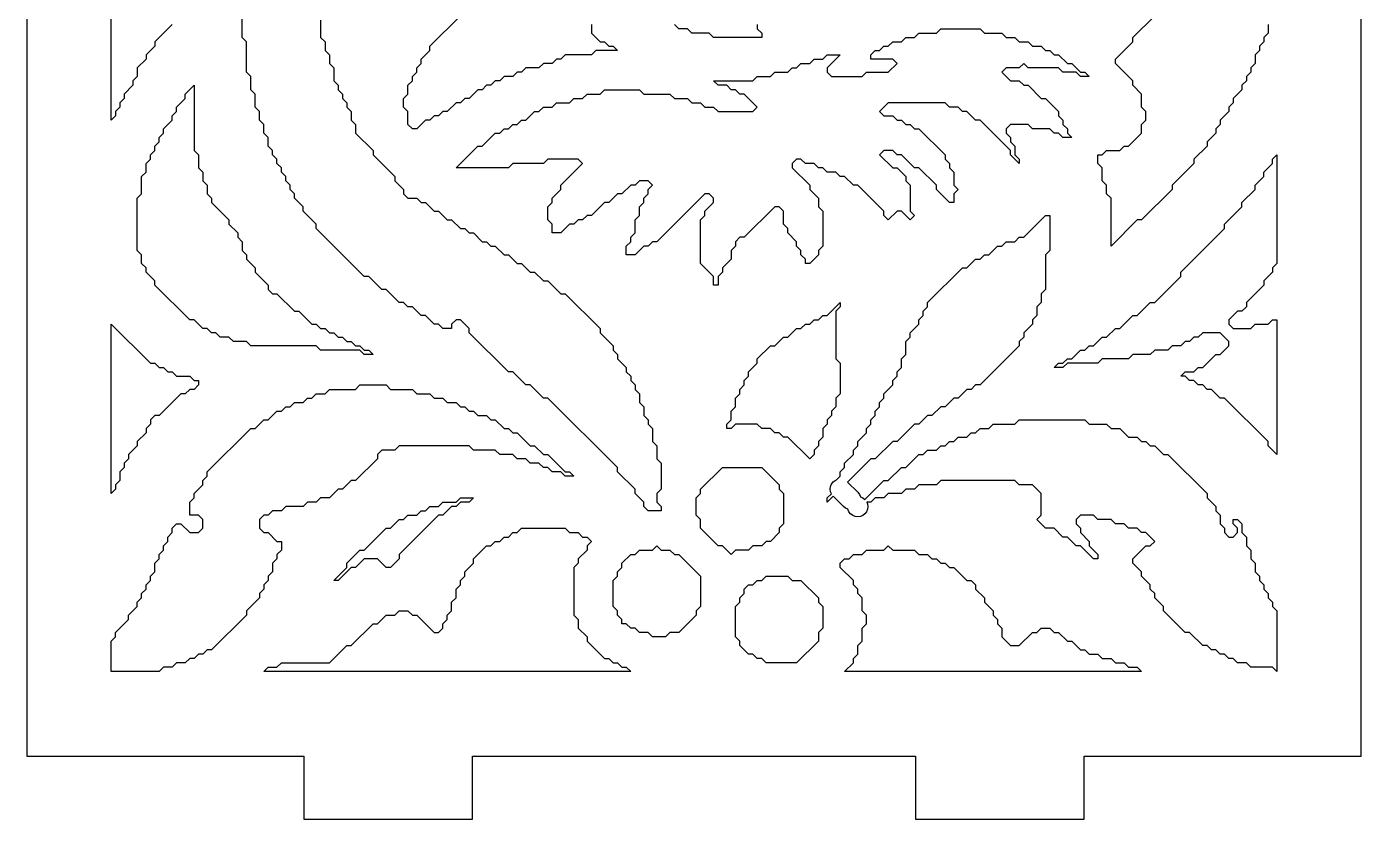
# Model space of a CAD drawing. Header units: millimetres. Extents: x 10 to 410, y 18 to 283.
# Drawn here: x 79 to 142.3, y 157 to 194.6 of the extents above; entities that cross this region are included whole.
import ezdxf

# ---------------------------------------------------------------- set-up
doc = ezdxf.new("R2010")
doc.units = ezdxf.units.MM
doc.layers.add('CUT', color=1, linetype='Continuous')

msp = doc.modelspace()

# ---------------------------------------------------------------- linework, layer by layer
at = {"layer": 'CUT'}
for points in [[(92.134, 283), (92.134, 280), (79, 280), (79, 160), (92.134, 160), (92.134, 157), (100.134, 157), (100.134, 160), (121.134, 160), (121.134, 157), (129.134, 157), (129.134, 160), (142.2679, 160), (142.2679, 280), (129.134, 280), (129.134, 283), (121.134, 283), (121.134, 280), (100.134, 280), (100.134, 283)], [(125.848185, 194.058824), (126.055181, 193.852941), (126.469174, 193.852941), (126.67617, 193.647059), (127.090162, 193.647059), (127.297158, 193.441176), (127.504154, 193.441176), (127.71115, 193.235294), (127.918146, 193.235294), (128.332138, 192.823529), (128.539134, 192.823529), (128.953126, 192.411765), (129.160122, 192.411765), (129.367118, 192.205882), (128.953126, 192.205882), (128.74613, 192.411765), (128.125142, 192.411765), (127.918146, 192.617647), (126.469174, 192.617647), (126.262177, 192.823529), (126.055181, 192.617647), (125.434193, 192.617647), (125.227197, 192.411765), (125.641189, 192), (126.055181, 192), (126.262177, 191.794118), (126.469174, 191.794118), (127.090162, 191.176471), (127.297158, 191.176471), (127.918146, 190.558824), (127.918146, 190.352941), (128.125142, 190.147059), (128.125142, 189.941176), (128.332138, 189.735294), (128.332138, 189.529412), (128.539134, 189.323529), (128.125142, 189.323529), (127.918146, 189.529412), (127.71115, 189.529412), (127.504154, 189.735294), (126.67617, 189.735294), (126.469174, 189.941176), (125.641189, 189.941176), (125.434193, 189.735294), (125.434193, 189.529412), (125.641189, 189.323529), (125.641189, 189.117647), (125.848185, 188.911765), (125.848185, 188.5), (126.055181, 188.294118), (126.055181, 188.088235), (125.641189, 188.5), (125.641189, 188.705882), (124.192217, 190.147059), (123.985221, 190.147059), (123.571229, 190.558824), (123.364233, 190.558824), (123.157236, 190.764706), (122.743244, 190.764706), (122.536248, 190.970588), (119.845299, 190.970588), (119.431307, 190.558824), (119.638303, 190.352941), (120.052296, 190.352941), (120.259292, 190.147059), (120.466288, 190.147059), (120.673284, 189.941176), (120.88028, 189.941176), (121.087276, 189.735294), (121.294272, 189.735294), (122.536248, 188.5), (122.536248, 188.294118), (122.743244, 188.088235), (122.743244, 187.882353), (122.95024, 187.676471), (122.95024, 187.058824), (123.157236, 186.852941), (122.95024, 186.647059), (122.95024, 186.235294), (122.743244, 186.235294), (122.122256, 186.852941), (122.122256, 187.058824), (121.294272, 187.882353), (121.087276, 187.882353), (120.466288, 188.5), (120.259292, 188.5), (120.052296, 188.705882), (119.638303, 188.705882), (119.431307, 188.5), (120.052296, 187.882353), (120.259292, 187.882353), (120.673284, 187.470588), (120.673284, 187.264706), (120.88028, 187.058824), (120.88028, 185.823529), (121.087276, 185.617647), (120.88028, 185.411765), (120.466288, 185.823529), (120.259292, 185.823529), (119.845299, 185.411765), (119.638303, 185.617647), (119.638303, 185.823529), (118.396327, 187.058824), (118.189331, 187.058824), (117.775339, 187.470588), (117.568343, 187.470588), (117.361347, 187.676471), (116.947355, 187.676471), (116.740358, 187.882353), (116.533362, 187.882353), (116.326366, 188.088235), (115.912374, 188.088235), (115.705378, 188.294118), (115.498382, 188.294118), (115.291386, 188.088235), (115.291386, 187.882353), (116.11937, 187.058824), (116.11937, 186.852941), (116.533362, 186.441176), (116.533362, 186.029412), (116.740358, 185.823529), (116.740358, 184.176471), (116.533362, 183.970588), (116.533362, 183.764706), (116.11937, 183.352941), (115.912374, 183.352941), (115.912374, 183.558824), (115.705378, 183.764706), (115.705378, 183.970588), (115.498382, 184.176471), (115.498382, 184.382353), (115.08439, 184.794118), (115.08439, 185), (114.877394, 185.205882), (114.877394, 185.823529), (114.670398, 186.029412), (114.463402, 186.029412), (113.014429, 184.588235), (112.807433, 184.588235), (112.600437, 184.382353), (112.600437, 184.176471), (112.393441, 183.970588), (112.393441, 183.558824), (111.979449, 183.147059), (111.979449, 182.941176), (111.772453, 182.735294), (111.772453, 182.323529), (111.565457, 182.323529), (111.565457, 182.735294), (110.944469, 183.352941), (110.944469, 185.411765), (111.151465, 185.617647), (111.151465, 185.823529), (111.565457, 186.235294), (111.565457, 186.441176), (111.358461, 186.647059), (111.151465, 186.647059), (108.874508, 184.382353), (108.667512, 184.382353), (108.460516, 184.176471), (108.25352, 184.176471), (107.839528, 183.764706), (107.425536, 183.764706), (107.425536, 184.176471), (107.632532, 184.382353), (107.632532, 184.588235), (107.839528, 184.794118), (107.839528, 185.411765), (108.046524, 185.617647), (108.046524, 186.029412), (108.25352, 186.235294), (108.25352, 186.441176), (108.460516, 186.647059), (108.460516, 186.852941), (108.667512, 187.058824), (108.460516, 187.264706), (108.046524, 187.264706), (107.839528, 187.058824), (107.632532, 187.058824), (107.21854, 186.647059), (107.011543, 186.647059), (106.597551, 186.235294), (106.390555, 186.235294), (105.769567, 185.617647), (105.562571, 185.617647), (105.355575, 185.411765), (105.148579, 185.411765), (104.941583, 185.205882), (104.734587, 185.205882), (104.320595, 184.794118), (103.906603, 184.794118), (103.906603, 185.205882), (103.699606, 185.411765), (103.699606, 186.029412), (103.906603, 186.235294), (103.906603, 186.441176), (104.320595, 186.852941), (104.320595, 187.058824), (105.355575, 188.088235), (105.148579, 188.294118), (103.699606, 188.294118), (103.49261, 188.088235), (102.043638, 188.088235), (101.836642, 187.882353), (99.352689, 187.882353), (100.387669, 188.911765), (100.594665, 188.911765), (101.215654, 189.529412), (101.42265, 189.529412), (101.629646, 189.735294), (101.836642, 189.735294), (102.043638, 189.941176), (102.250634, 189.941176), (102.45763, 190.147059), (102.664626, 190.147059), (103.078618, 190.558824), (103.285614, 190.558824), (103.49261, 190.764706), (103.906603, 190.764706), (104.113599, 190.970588), (104.734587, 190.970588), (104.941583, 191.176471), (105.355575, 191.176471), (105.562571, 191.382353), (106.183559, 191.382353), (106.390555, 191.588235), (108.046524, 191.588235), (108.25352, 191.382353), (109.495496, 191.382353), (109.702492, 191.176471), (110.32348, 191.176471), (110.530477, 190.970588), (110.944469, 190.970588), (111.151465, 190.764706), (111.565457, 190.764706), (111.772453, 190.558824), (113.428421, 190.558824), (113.635418, 190.764706), (113.014429, 191.382353), (112.807433, 191.382353), (112.600437, 191.588235), (112.393441, 191.588235), (112.186445, 191.794118), (111.772453, 191.794118), (111.565457, 192), (113.428421, 192), (113.635418, 192.205882), (114.256406, 192.205882), (114.463402, 192.411765), (115.08439, 192.411765), (115.291386, 192.617647), (115.498382, 192.617647), (115.705378, 192.823529), (116.11937, 192.823529), (116.326366, 193.029412), (116.740358, 193.029412), (116.947355, 193.235294), (117.568343, 193.235294), (116.947355, 192.617647), (116.947355, 192.411765), (117.154351, 192.205882), (118.603323, 192.205882), (118.810319, 192.411765), (119.845299, 192.411765), (120.259292, 192.823529), (120.052296, 193.029412), (119.017315, 193.029412), (119.017315, 193.235294), (119.224311, 193.441176), (119.431307, 193.441176), (119.638303, 193.647059), (119.845299, 193.647059), (120.052296, 193.852941), (120.466288, 193.852941), (120.673284, 194.058824), (121.087276, 194.058824), (121.294272, 194.264706), (122.122256, 194.264706), (122.329252, 194.470588), (124.192217, 194.470588), (124.399213, 194.264706), (125.227197, 194.264706), (125.434193, 194.058824)], [(87.346917, 187.264706), (87.553913, 187.058824), (87.553913, 186.647059), (87.760909, 186.441176), (87.760909, 186.235294), (88.588894, 185.411765), (88.588894, 185.205882), (89.002886, 184.794118), (89.002886, 184.588235), (89.209882, 184.382353), (89.209882, 183.970588), (89.416878, 183.764706), (89.416878, 183.558824), (89.83087, 183.147059), (89.83087, 182.941176), (90.451858, 182.323529), (90.451858, 182.117647), (90.658854, 181.911765), (90.86585, 181.911765), (91.693835, 181.088235), (91.900831, 181.088235), (92.521819, 180.470588), (92.728815, 180.470588), (92.935811, 180.264706), (93.142807, 180.264706), (93.349803, 180.058824), (93.556799, 180.058824), (93.763795, 179.852941), (93.970791, 179.852941), (94.177787, 179.647059), (94.384784, 179.647059), (94.59178, 179.441176), (94.798776, 179.441176), (95.005772, 179.235294), (95.212768, 179.235294), (95.419764, 179.029412), (95.005772, 179.029412), (94.798776, 179.235294), (92.935811, 179.235294), (92.728815, 179.441176), (89.623874, 179.441176), (89.416878, 179.647059), (88.79589, 179.647059), (88.588894, 179.852941), (88.174902, 179.852941), (87.967906, 180.058824), (87.760909, 180.058824), (87.553913, 180.264706), (87.346917, 180.264706), (86.932925, 180.676471), (86.725929, 180.676471), (85.069961, 182.323529), (85.069961, 182.529412), (84.655969, 182.941176), (84.655969, 183.147059), (84.448972, 183.352941), (84.448972, 183.764706), (84.241976, 183.970588), (84.241976, 186.441176), (84.448972, 186.647059), (84.448972, 187.470588), (84.655969, 187.676471), (84.655969, 188.088235), (84.862965, 188.294118), (84.862965, 188.5), (85.069961, 188.705882), (85.069961, 188.911765), (85.276957, 189.117647), (85.276957, 189.323529), (85.483953, 189.529412), (85.483953, 189.735294), (85.897945, 190.147059), (85.897945, 190.352941), (86.104941, 190.558824), (86.104941, 190.764706), (86.518933, 191.176471), (86.518933, 191.382353), (86.932925, 191.794118), (86.932925, 188.705882), (87.139921, 188.5), (87.139921, 187.882353), (87.346917, 187.676471)], [(137.646961, 182.529412), (137.646961, 182.323529), (136.818977, 181.5), (136.818977, 181.294118), (136.611981, 181.088235), (136.404985, 181.088235), (135.990992, 180.676471), (135.990992, 180.470588), (136.197989, 180.264706), (137.025973, 180.264706), (137.232969, 180.470588), (137.853957, 180.470588), (138.060953, 180.676471), (138.267949, 180.676471), (138.267949, 174.294118), (137.853957, 174.705882), (137.853957, 174.911765), (135.783996, 176.970588), (135.577, 176.970588), (135.163008, 177.382353), (134.956012, 177.382353), (134.749016, 177.588235), (134.54202, 177.588235), (134.335024, 177.794118), (134.128028, 177.794118), (133.921032, 178), (133.714036, 178), (133.921032, 178.205882), (134.335024, 178.205882), (134.54202, 178.411765), (134.749016, 178.411765), (135.370004, 179.029412), (135.577, 179.029412), (135.990992, 179.441176), (135.990992, 179.647059), (135.577, 180.058824), (134.749016, 180.058824), (134.54202, 179.852941), (134.335024, 179.852941), (134.128028, 179.647059), (133.921032, 179.647059), (133.714036, 179.441176), (133.300044, 179.441176), (133.093048, 179.235294), (132.472059, 179.235294), (132.265063, 179.029412), (131.437079, 179.029412), (131.230083, 178.823529), (129.988107, 178.823529), (129.781111, 178.617647), (128.332138, 178.617647), (128.125142, 178.411765), (127.71115, 178.411765), (127.918146, 178.617647), (128.125142, 178.617647), (128.332138, 178.823529), (128.539134, 178.823529), (128.953126, 179.235294), (129.160122, 179.235294), (129.367118, 179.441176), (129.574114, 179.441176), (129.988107, 179.852941), (130.195103, 179.852941), (130.609095, 180.264706), (130.816091, 180.264706), (131.437079, 180.882353), (131.644075, 180.882353), (132.265063, 181.5), (132.472059, 181.5), (133.714036, 182.735294), (133.714036, 182.941176), (135.783996, 185), (135.783996, 185.205882), (136.611981, 186.029412), (136.611981, 186.235294), (137.232969, 186.852941), (137.232969, 187.058824), (137.646961, 187.470588), (137.646961, 187.676471), (138.060953, 188.088235), (138.060953, 188.294118), (138.267949, 188.5), (138.267949, 183.352941), (138.060953, 183.147059), (138.060953, 182.941176)], [(122.743244, 174.911765), (122.95024, 174.911765), (123.157236, 175.117647), (123.571229, 175.117647), (123.778225, 175.323529), (123.985221, 175.323529), (124.192217, 175.529412), (124.606209, 175.529412), (124.813205, 175.735294), (125.848185, 175.735294), (126.055181, 175.941176), (129.160122, 175.941176), (129.367118, 175.735294), (130.195103, 175.735294), (130.402099, 175.529412), (130.816091, 175.529412), (131.230083, 175.117647), (131.644075, 175.117647), (131.851071, 174.911765), (132.058067, 174.911765), (132.265063, 174.705882), (132.472059, 174.705882), (132.886052, 174.294118), (133.093048, 174.294118), (134.956012, 172.441176), (134.956012, 172.235294), (135.370004, 171.823529), (135.370004, 171.617647), (135.577, 171.411765), (135.577, 171), (135.783996, 170.794118), (135.783996, 170.588235), (135.990992, 170.382353), (136.197989, 170.382353), (136.404985, 170.588235), (136.404985, 170.794118), (136.197989, 171), (136.197989, 171.205882), (136.404985, 171.205882), (136.611981, 171), (136.611981, 170.588235), (136.818977, 170.382353), (136.818977, 169.970588), (137.025973, 169.764706), (137.025973, 169.352941), (137.232969, 169.147059), (137.232969, 168.735294), (137.439965, 168.529412), (137.439965, 168.323529), (137.646961, 168.117647), (137.646961, 167.911765), (137.853957, 167.705882), (137.853957, 167.5), (138.060953, 167.294118), (138.060953, 167.088235), (138.267949, 166.882353), (138.267949, 164), (138.060953, 164.205882), (137.025973, 164.205882), (136.818977, 164.411765), (136.404985, 164.411765), (136.197989, 164.617647), (135.990992, 164.617647), (135.783996, 164.823529), (135.577, 164.823529), (135.370004, 165.029412), (135.163008, 165.029412), (134.956012, 165.235294), (134.749016, 165.235294), (134.128028, 165.852941), (133.921032, 165.852941), (132.886052, 166.882353), (132.886052, 167.088235), (132.472059, 167.5), (132.472059, 167.705882), (132.265063, 167.911765), (132.265063, 168.117647), (131.851071, 168.529412), (131.851071, 168.735294), (131.437079, 169.147059), (131.437079, 169.352941), (132.058067, 169.970588), (132.265063, 169.970588), (132.472059, 170.176471), (132.058067, 170.588235), (131.851071, 170.588235), (131.644075, 170.794118), (131.230083, 170.794118), (131.023087, 171), (130.609095, 171), (130.402099, 171.205882), (129.781111, 171.205882), (129.574114, 171.411765), (128.953126, 171.411765), (128.74613, 171.205882), (128.74613, 171), (128.953126, 170.794118), (128.953126, 170.588235), (129.367118, 170.176471), (129.367118, 169.970588), (129.781111, 169.558824), (129.781111, 169.352941), (129.574114, 169.352941), (128.953126, 169.970588), (128.74613, 169.970588), (128.332138, 170.382353), (128.125142, 170.382353), (127.71115, 170.794118), (127.297158, 170.794118), (126.883166, 171.205882), (127.090162, 171.411765), (127.090162, 172.441176), (126.67617, 172.852941), (126.055181, 172.852941), (125.848185, 173.058824), (122.329252, 173.058824), (122.122256, 172.852941), (121.294272, 172.852941), (121.087276, 172.647059), (120.673284, 172.647059), (120.466288, 172.441176), (119.845299, 172.441176), (119.638303, 172.235294), (119.224311, 172.235294), (119.017315, 172.029412), (118.826151, 172.029412), (118.859971, 171.947763), (118.876327, 171.823529), (118.859971, 171.699296), (118.812019, 171.583529), (118.735738, 171.484118), (118.636327, 171.407837), (118.52056, 171.359885), (118.396327, 171.343529), (118.272094, 171.359885), (118.156327, 171.407837), (118.056916, 171.484118), (117.980635, 171.583529), (117.932683, 171.699296), (117.93266, 171.699468), (117.931432, 171.699633), (117.815795, 171.747897), (117.71659, 171.824446), (117.231566, 172.312094), (116.947355, 172.029412), (116.947355, 172.235294), (117.146607, 172.433475), (117.107914, 172.527607), (117.091893, 172.651883), (117.108584, 172.776072), (117.156848, 172.891709), (117.233397, 172.990914), (117.333014, 173.066927), (117.39519, 173.092484), (117.568343, 173.264706), (117.568343, 173.470588), (117.775339, 173.676471), (117.775339, 173.882353), (118.189331, 174.294118), (118.189331, 174.5), (118.396327, 174.705882), (118.396327, 174.911765), (118.810319, 175.323529), (118.810319, 175.529412), (119.017315, 175.735294), (119.017315, 175.941176), (119.224311, 176.147059), (119.224311, 176.352941), (119.431307, 176.558824), (119.431307, 176.764706), (119.638303, 176.970588), (119.638303, 177.176471), (120.052296, 177.588235), (120.052296, 177.794118), (120.259292, 178), (120.259292, 178.205882), (120.466288, 178.411765), (120.466288, 178.823529), (120.673284, 179.029412), (120.673284, 179.647059), (120.88028, 179.852941), (120.88028, 180.058824), (121.294272, 180.470588), (121.294272, 180.676471), (121.501268, 180.882353), (121.501268, 181.088235), (121.708264, 181.294118), (121.708264, 181.5), (123.364233, 183.147059), (123.571229, 183.147059), (123.985221, 183.558824), (124.192217, 183.558824), (124.399213, 183.764706), (124.606209, 183.764706), (125.020201, 184.176471), (125.227197, 184.176471), (125.434193, 184.382353), (125.848185, 184.382353), (126.055181, 184.588235), (126.262177, 184.588235), (127.297158, 185.617647), (127.504154, 185.617647), (127.504154, 183.970588), (127.297158, 183.764706), (127.297158, 182.117647), (127.090162, 181.911765), (127.090162, 181.5), (126.883166, 181.294118), (126.883166, 180.882353), (126.67617, 180.676471), (126.67617, 180.470588), (126.262177, 180.058824), (126.262177, 179.852941), (126.055181, 179.647059), (126.055181, 179.441176), (124.192217, 177.588235), (123.985221, 177.588235), (123.778225, 177.382353), (123.571229, 177.382353), (123.157236, 176.970588), (122.95024, 176.970588), (122.536248, 176.558824), (122.329252, 176.558824), (121.91526, 176.147059), (121.708264, 176.147059), (121.294272, 175.735294), (121.087276, 175.735294), (120.259292, 174.911765), (120.052296, 174.911765), (119.224311, 174.088235), (119.017315, 174.088235), (117.912217, 172.989083), (118.397241, 172.501435), (118.473254, 172.401818), (118.520369, 172.287199), (118.52056, 172.287174), (118.636327, 172.239222), (118.735738, 172.162941), (118.736533, 172.161905), (119.638303, 173.058824), (119.845299, 173.058824), (120.466288, 173.676471), (120.673284, 173.676471), (121.294272, 174.294118), (121.501268, 174.294118), (121.708264, 174.5), (122.122256, 174.5), (122.329252, 174.705882), (122.536248, 174.705882)], [(117.568343, 178.617647), (117.568343, 177.176471), (117.361347, 176.970588), (117.361347, 176.558824), (117.154351, 176.352941), (117.154351, 176.147059), (116.947355, 175.941176), (116.947355, 175.735294), (116.740358, 175.529412), (116.740358, 175.117647), (116.533362, 174.911765), (116.533362, 174.705882), (116.326366, 174.5), (116.326366, 174.294118), (116.11937, 174.088235), (115.08439, 175.117647), (114.877394, 175.117647), (114.670398, 175.323529), (114.463402, 175.323529), (114.256406, 175.529412), (113.842414, 175.529412), (113.635418, 175.735294), (112.600437, 175.735294), (112.393441, 175.529412), (112.186445, 175.529412), (112.186445, 175.735294), (112.393441, 175.941176), (112.393441, 176.352941), (112.600437, 176.558824), (112.600437, 176.970588), (112.807433, 177.176471), (112.807433, 177.382353), (113.014429, 177.588235), (113.014429, 177.794118), (113.221425, 178), (113.221425, 178.205882), (113.635418, 178.617647), (113.635418, 178.823529), (114.256406, 179.441176), (114.463402, 179.441176), (114.877394, 179.852941), (115.08439, 179.852941), (115.498382, 180.264706), (115.705378, 180.264706), (115.912374, 180.470588), (116.11937, 180.470588), (116.326366, 180.676471), (116.533362, 180.676471), (116.740358, 180.882353), (116.947355, 180.882353), (117.568343, 181.5), (117.568343, 181.294118), (117.361347, 181.088235), (117.361347, 178.823529)], [(85.483953, 178.411765), (85.690949, 178.205882), (85.897945, 178.205882), (86.104941, 178), (86.725929, 178), (86.932925, 177.794118), (87.139921, 177.794118), (87.139921, 177.588235), (86.932925, 177.382353), (86.725929, 177.382353), (86.518933, 177.176471), (86.311937, 177.176471), (85.276957, 176.147059), (85.069961, 176.147059), (84.862965, 175.941176), (84.862965, 175.735294), (84.655969, 175.529412), (84.655969, 175.323529), (84.241976, 174.911765), (84.241976, 174.705882), (83.827984, 174.294118), (83.827984, 174.088235), (83.620988, 173.882353), (83.620988, 173.676471), (83.413992, 173.470588), (83.413992, 173.058824), (83.206996, 172.852941), (83.206996, 172.647059), (83, 172.441176), (83, 180.470588), (84.862965, 178.617647), (85.069961, 178.617647), (85.276957, 178.411765)], [(97.489725, 177.176471), (98.110713, 177.176471), (98.317709, 176.970588), (98.731701, 176.970588), (98.938697, 176.764706), (99.352689, 176.764706), (99.559685, 176.558824), (99.766681, 176.558824), (99.973677, 176.352941), (100.180673, 176.352941), (100.387669, 176.147059), (100.801662, 176.147059), (101.008658, 175.941176), (101.215654, 175.941176), (101.629646, 175.529412), (101.836642, 175.529412), (102.043638, 175.323529), (102.250634, 175.323529), (102.871622, 174.705882), (103.078618, 174.705882), (103.49261, 174.294118), (103.699606, 174.294118), (104.527591, 173.470588), (104.734587, 173.470588), (104.941583, 173.264706), (104.527591, 173.264706), (104.320595, 173.470588), (103.906603, 173.470588), (103.699606, 173.676471), (103.49261, 173.676471), (103.285614, 173.882353), (102.871622, 173.882353), (102.664626, 174.088235), (102.250634, 174.088235), (102.043638, 174.294118), (101.42265, 174.294118), (101.215654, 174.5), (100.180673, 174.5), (99.973677, 174.705882), (96.66174, 174.705882), (96.454744, 174.5), (95.833756, 174.5), (95.62676, 174.294118), (95.62676, 174.088235), (94.59178, 173.058824), (94.384784, 173.058824), (93.970791, 172.647059), (93.763795, 172.647059), (93.349803, 172.235294), (92.935811, 172.235294), (92.728815, 172.029412), (92.314823, 172.029412), (92.107827, 171.823529), (91.279843, 171.823529), (91.072847, 171.617647), (90.658854, 171.617647), (90.451858, 171.411765), (90.244862, 171.411765), (90.037866, 171.205882), (90.037866, 170.794118), (90.244862, 170.588235), (90.451858, 170.588235), (90.86585, 170.176471), (91.072847, 170.176471), (91.072847, 169.764706), (90.86585, 169.558824), (90.86585, 169.352941), (90.658854, 169.147059), (90.658854, 168.735294), (90.451858, 168.529412), (90.451858, 168.323529), (90.244862, 168.117647), (90.244862, 167.911765), (90.037866, 167.705882), (90.037866, 167.5), (89.416878, 166.882353), (89.416878, 166.676471), (87.760909, 165.029412), (87.553913, 165.029412), (87.346917, 164.823529), (87.139921, 164.823529), (86.932925, 164.617647), (86.725929, 164.617647), (86.518933, 164.411765), (86.104941, 164.411765), (85.897945, 164.205882), (85.483953, 164.205882), (85.276957, 164), (83, 164), (83, 165.441176), (83.206996, 165.647059), (83.206996, 165.852941), (83.827984, 166.470588), (83.827984, 166.676471), (84.241976, 167.088235), (84.241976, 167.294118), (84.448972, 167.5), (84.448972, 167.705882), (84.655969, 167.911765), (84.655969, 168.117647), (84.862965, 168.323529), (84.862965, 168.529412), (85.069961, 168.735294), (85.069961, 169.147059), (85.276957, 169.352941), (85.276957, 169.558824), (85.483953, 169.764706), (85.483953, 169.970588), (85.690949, 170.176471), (85.690949, 170.382353), (85.897945, 170.588235), (85.897945, 170.794118), (86.104941, 171), (86.311937, 171), (86.725929, 170.588235), (87.139921, 170.588235), (87.346917, 170.794118), (87.346917, 171.205882), (87.139921, 171.411765), (86.725929, 171.411765), (86.725929, 172.029412), (86.932925, 172.235294), (86.932925, 172.441176), (87.346917, 172.852941), (87.346917, 173.058824), (87.553913, 173.264706), (87.553913, 173.470588), (89.623874, 175.529412), (89.83087, 175.529412), (90.244862, 175.941176), (90.451858, 175.941176), (90.86585, 176.352941), (91.072847, 176.352941), (91.279843, 176.558824), (91.486839, 176.558824), (91.693835, 176.764706), (92.107827, 176.764706), (92.314823, 176.970588), (92.521819, 176.970588), (92.728815, 177.176471), (93.142807, 177.176471), (93.349803, 177.382353), (94.59178, 177.382353), (94.798776, 177.588235), (96.040752, 177.588235), (96.247748, 177.382353), (97.282728, 177.382353)], [(114.877394, 171), (114.670398, 170.794118), (114.670398, 170.588235), (114.256406, 170.176471), (114.04941, 170.176471), (113.842414, 169.970588), (113.428421, 169.970588), (113.221425, 169.764706), (112.600437, 169.764706), (112.393441, 169.558824), (111.979449, 169.970588), (111.772453, 169.970588), (110.944469, 170.794118), (110.944469, 171.205882), (110.737473, 171.411765), (110.737473, 172.235294), (110.944469, 172.441176), (110.944469, 172.647059), (111.979449, 173.676471), (113.842414, 173.676471), (114.670398, 172.852941), (114.670398, 172.647059), (114.877394, 172.441176)], [(99.145693, 171.823529), (98.731701, 171.411765), (98.524705, 171.411765), (96.66174, 169.558824), (96.66174, 169.352941), (96.247748, 168.941176), (96.040752, 168.941176), (95.62676, 169.352941), (95.005772, 169.352941), (94.59178, 168.941176), (94.384784, 168.941176), (93.763795, 168.323529), (93.556799, 168.323529), (94.177787, 168.941176), (94.177787, 169.147059), (94.798776, 169.764706), (95.005772, 169.764706), (96.040752, 170.794118), (96.247748, 170.794118), (96.66174, 171.205882), (96.868736, 171.205882), (97.075732, 171.411765), (97.489725, 171.411765), (97.696721, 171.617647), (97.903717, 171.617647), (98.110713, 171.823529), (98.524705, 171.823529), (98.731701, 172.029412), (99.352689, 172.029412), (99.559685, 172.235294), (100.180673, 172.235294), (99.973677, 172.029412), (99.559685, 172.029412), (99.352689, 171.823529)], [(93.349803, 164.411765), (94.177787, 165.235294), (94.384784, 165.235294), (95.419764, 166.264706), (95.62676, 166.264706), (96.040752, 166.676471), (96.454744, 166.676471), (96.66174, 166.882353), (97.075732, 166.882353), (97.282728, 166.676471), (97.489725, 166.676471), (98.317709, 165.852941), (98.524705, 165.852941), (98.731701, 166.058824), (98.731701, 166.264706), (98.938697, 166.470588), (98.938697, 166.676471), (99.145693, 166.882353), (99.145693, 167.294118), (99.352689, 167.5), (99.352689, 167.911765), (99.559685, 168.117647), (99.559685, 168.323529), (99.766681, 168.529412), (99.766681, 168.735294), (100.180673, 169.147059), (100.180673, 169.352941), (100.801662, 169.970588), (101.008658, 169.970588), (101.215654, 170.176471), (101.42265, 170.176471), (101.629646, 170.382353), (101.836642, 170.382353), (102.043638, 170.588235), (102.250634, 170.588235), (102.45763, 170.794118), (104.527591, 170.794118), (104.734587, 170.588235), (105.148579, 170.588235), (105.355575, 170.382353), (105.562571, 170.382353), (105.769567, 170.176471), (105.562571, 169.970588), (105.562571, 169.764706), (105.148579, 169.352941), (105.148579, 169.147059), (104.941583, 168.941176), (104.941583, 166.676471), (105.148579, 166.470588), (105.148579, 166.058824), (105.562571, 165.647059), (105.562571, 165.441176), (106.390555, 164.617647), (106.597551, 164.617647), (106.804547, 164.411765), (107.011543, 164.411765), (107.21854, 164.205882), (107.425536, 164.205882), (107.632532, 164), (90.244862, 164), (90.451858, 164.205882), (90.86585, 164.205882), (91.072847, 164.411765)], [(109.909488, 169.558824), (110.944469, 168.529412), (110.944469, 167.088235), (110.737473, 166.882353), (110.737473, 166.676471), (109.909488, 165.852941), (109.495496, 165.852941), (109.2885, 165.647059), (108.667512, 165.647059), (108.460516, 165.852941), (108.046524, 165.852941), (107.839528, 166.058824), (107.632532, 166.058824), (107.425536, 166.264706), (107.21854, 166.264706), (107.21854, 166.470588), (107.011543, 166.676471), (107.011543, 166.882353), (106.804547, 167.088235), (106.804547, 168.323529), (107.011543, 168.529412), (107.011543, 168.735294), (107.21854, 168.941176), (107.21854, 169.147059), (107.632532, 169.558824), (107.839528, 169.558824), (108.046524, 169.764706), (108.667512, 169.764706), (108.874508, 169.970588), (109.081504, 169.764706), (109.495496, 169.764706), (109.702492, 169.558824)], [(121.708264, 169.558824), (121.91526, 169.352941), (122.122256, 169.352941), (122.329252, 169.147059), (122.536248, 169.147059), (122.743244, 168.941176), (122.95024, 168.941176), (123.571229, 168.323529), (123.778225, 168.323529), (123.985221, 168.117647), (123.985221, 167.911765), (124.399213, 167.5), (124.399213, 167.294118), (124.813205, 166.882353), (124.813205, 166.676471), (125.020201, 166.470588), (125.020201, 166.264706), (125.227197, 166.058824), (125.227197, 165.647059), (125.641189, 165.235294), (126.055181, 165.235294), (126.67617, 165.852941), (126.883166, 165.852941), (127.090162, 166.058824), (127.504154, 166.058824), (127.71115, 165.852941), (127.918146, 165.852941), (128.332138, 165.441176), (128.539134, 165.441176), (128.953126, 165.029412), (129.160122, 165.029412), (129.367118, 164.823529), (129.781111, 164.823529), (129.988107, 164.617647), (130.402099, 164.617647), (130.609095, 164.411765), (131.023087, 164.411765), (131.230083, 164.205882), (131.644075, 164.205882), (131.851071, 164), (117.775339, 164), (118.189331, 164.411765), (118.189331, 164.617647), (118.396327, 164.823529), (118.396327, 165.235294), (118.603323, 165.441176), (118.603323, 166.058824), (118.810319, 166.264706), (118.810319, 166.676471), (118.603323, 166.882353), (118.603323, 167.5), (118.396327, 167.705882), (118.396327, 167.911765), (118.189331, 168.117647), (118.189331, 168.323529), (117.568343, 168.941176), (117.568343, 169.147059), (117.775339, 169.352941), (117.982335, 169.352941), (118.189331, 169.558824), (118.603323, 169.558824), (118.810319, 169.764706), (119.638303, 169.764706), (119.845299, 169.970588), (120.052296, 169.764706), (121.087276, 169.764706), (121.294272, 169.558824)], [(116.533362, 167.5), (116.533362, 167.294118), (116.740358, 167.088235), (116.740358, 166.058824), (116.533362, 165.852941), (116.533362, 165.441176), (115.498382, 164.411765), (114.04941, 164.411765), (113.842414, 164.617647), (113.635418, 164.617647), (113.428421, 164.823529), (113.221425, 164.823529), (112.807433, 165.235294), (112.807433, 165.441176), (112.600437, 165.647059), (112.600437, 167.088235), (112.807433, 167.294118), (112.807433, 167.5), (113.014429, 167.705882), (113.014429, 167.911765), (113.221425, 168.117647), (113.428421, 168.117647), (113.635418, 168.323529), (113.842414, 168.323529), (114.04941, 168.529412), (115.08439, 168.529412), (115.291386, 168.323529), (115.705378, 168.323529)]]:
    msp.add_lwpolyline(points, close=True, dxfattribs=at)
for points in [[(92.935811, 194.882353), (92.935811, 194.058824), (93.142807, 193.852941), (93.142807, 193.441176), (93.349803, 193.235294), (93.349803, 192.823529), (93.556799, 192.617647), (93.556799, 192), (93.763795, 191.794118), (93.763795, 191.588235), (93.970791, 191.382353), (93.970791, 191.176471), (94.177787, 190.970588), (94.177787, 190.764706), (94.384784, 190.558824), (94.384784, 190.147059), (94.59178, 189.941176), (94.59178, 189.529412), (95.419764, 188.705882), (95.419764, 188.5), (96.454744, 187.470588), (96.454744, 187.264706), (96.868736, 186.852941), (96.868736, 186.647059), (97.075732, 186.441176), (97.489725, 186.441176), (97.696721, 186.235294), (97.903717, 186.235294), (98.317709, 185.823529), (98.524705, 185.823529), (98.938697, 185.411765), (99.145693, 185.411765), (99.559685, 185), (99.766681, 185), (99.973677, 184.794118), (100.180673, 184.794118), (100.594665, 184.382353), (100.801662, 184.382353), (101.008658, 184.176471), (101.215654, 184.176471), (101.629646, 183.764706), (101.836642, 183.764706), (102.250634, 183.352941), (102.45763, 183.352941), (102.871622, 182.941176), (103.078618, 182.941176), (103.49261, 182.529412), (103.699606, 182.529412), (104.320595, 181.911765), (104.527591, 181.911765), (106.183559, 180.264706), (106.183559, 180.058824), (106.804547, 179.441176), (106.804547, 179.235294), (107.011543, 179.029412), (107.011543, 178.823529), (107.425536, 178.411765), (107.425536, 178.205882), (107.632532, 178), (107.632532, 177.794118), (107.839528, 177.588235), (107.839528, 177.382353), (108.046524, 177.176471), (108.046524, 176.764706), (108.25352, 176.558824), (108.25352, 176.147059), (108.460516, 175.941176), (108.460516, 175.735294), (108.667512, 175.529412), (108.667512, 174.911765), (108.874508, 174.705882), (108.874508, 174.088235), (109.081504, 173.882353), (109.081504, 172.647059), (108.874508, 172.441176), (108.874508, 172.029412), (109.081504, 171.823529), (109.081504, 171.617647), (108.460516, 171.617647), (108.25352, 171.823529), (108.25352, 172.029412), (107.839528, 172.441176), (107.839528, 172.647059), (107.011543, 173.470588), (107.011543, 173.676471), (103.699606, 176.970588), (103.49261, 176.970588), (102.871622, 177.588235), (102.664626, 177.588235), (102.043638, 178.205882), (101.836642, 178.205882), (99.973677, 180.058824), (99.973677, 180.264706), (99.559685, 180.676471), (99.352689, 180.676471), (99.145693, 180.470588), (99.145693, 180.264706), (98.731701, 180.264706), (98.524705, 180.470588), (98.317709, 180.470588), (97.903717, 180.882353), (97.696721, 180.882353), (97.282728, 181.294118), (97.075732, 181.294118), (96.868736, 181.5), (96.66174, 181.5), (96.040752, 182.117647), (95.833756, 182.117647), (95.212768, 182.735294), (95.005772, 182.735294), (92.728815, 185), (92.728815, 185.205882), (92.107827, 185.823529), (92.107827, 186.029412), (91.693835, 186.441176), (91.693835, 186.647059), (91.486839, 186.852941), (91.486839, 187.058824), (91.279843, 187.264706), (91.279843, 187.470588), (91.072847, 187.676471), (91.072847, 187.882353), (90.86585, 188.088235), (90.86585, 188.294118), (90.658854, 188.5), (90.658854, 188.705882), (90.451858, 188.911765), (90.451858, 189.323529), (90.244862, 189.529412), (90.244862, 189.941176), (90.037866, 190.147059), (90.037866, 190.558824), (89.83087, 190.764706), (89.83087, 191.382353), (89.623874, 191.588235), (89.623874, 192.205882), (89.416878, 192.411765), (89.416878, 193.852941), (89.209882, 194.058824), (89.209882, 198.176471)], [(85.897945, 194.676471), (85.069961, 193.852941), (85.069961, 193.647059), (84.655969, 193.235294), (84.655969, 193.029412), (84.241976, 192.617647), (84.241976, 192.205882), (84.03498, 192), (84.03498, 191.794118), (83.620988, 191.382353), (83.620988, 191.176471), (83.413992, 190.970588), (83.413992, 190.764706), (83.206996, 190.558824), (83.206996, 190.352941), (83, 190.147059), (83, 197.764706)], [(105.769567, 194.676471), (105.769567, 194.264706), (106.183559, 193.852941), (106.390555, 193.852941), (106.597551, 193.647059), (106.804547, 193.647059), (107.011543, 193.441176), (105.976563, 193.441176), (105.769567, 193.235294), (104.527591, 193.235294), (104.320595, 193.029412), (104.113599, 193.029412), (103.906603, 192.823529), (103.49261, 192.823529), (103.285614, 192.617647), (102.664626, 192.617647), (102.45763, 192.411765), (102.250634, 192.411765), (102.043638, 192.205882), (101.629646, 192.205882), (101.42265, 192), (101.215654, 192), (101.008658, 191.794118), (100.801662, 191.794118), (100.594665, 191.588235), (100.387669, 191.588235), (99.973677, 191.176471), (99.766681, 191.176471), (99.559685, 190.970588), (99.352689, 190.970588), (98.938697, 190.558824), (98.731701, 190.558824), (98.524705, 190.352941), (98.317709, 190.352941), (98.110713, 190.147059), (97.903717, 190.147059), (97.489725, 189.735294), (97.282728, 189.735294), (97.075732, 189.941176), (97.075732, 190.558824), (96.868736, 190.764706), (96.868736, 191.176471), (97.075732, 191.382353), (97.075732, 191.794118), (97.282728, 192), (97.282728, 192.205882), (97.489725, 192.411765), (97.489725, 192.617647), (97.696721, 192.823529), (97.696721, 193.029412), (98.110713, 193.441176), (98.110713, 193.647059), (99.559685, 195.088235)], [(137.853957, 194.676471), (137.853957, 194.264706), (137.646961, 194.058824), (137.646961, 193.852941), (137.439965, 193.647059), (137.439965, 193.441176), (137.232969, 193.235294), (137.232969, 192.823529), (137.025973, 192.617647), (137.025973, 192.411765), (136.818977, 192.205882), (136.818977, 192), (136.611981, 191.794118), (136.611981, 191.588235), (136.197989, 191.176471), (136.197989, 190.970588), (135.990992, 190.764706), (135.990992, 190.558824), (135.577, 190.147059), (135.577, 189.941176), (135.370004, 189.735294), (135.370004, 189.529412), (134.956012, 189.117647), (134.956012, 188.911765), (134.335024, 188.294118), (134.335024, 188.088235), (133.300044, 187.058824), (133.300044, 186.852941), (131.851071, 185.411765), (131.644075, 185.411765), (130.402099, 184.176471), (130.402099, 186.441176), (130.195103, 186.647059), (130.195103, 187.058824), (129.988107, 187.264706), (129.988107, 187.882353), (129.781111, 188.088235), (129.781111, 188.5), (129.988107, 188.5), (130.195103, 188.705882), (130.816091, 188.705882), (131.023087, 188.911765), (131.230083, 188.911765), (131.851071, 189.529412), (131.851071, 189.941176), (132.058067, 190.147059), (132.058067, 190.558824), (131.851071, 190.764706), (131.851071, 191.382353), (131.437079, 191.794118), (131.437079, 192), (130.609095, 192.823529), (130.609095, 193.029412), (131.437079, 193.852941), (131.437079, 194.058824), (132.472059, 195.088235)], [(113.635418, 194.676471), (113.635418, 194.470588), (113.842414, 194.264706), (113.842414, 194.058824), (111.565457, 194.058824), (111.358461, 194.264706), (110.530477, 194.264706), (110.32348, 194.470588), (109.909488, 194.470588), (109.702492, 194.676471)]]:
    msp.add_lwpolyline(points, dxfattribs=at)

doc.saveas('drawing.dxf')
